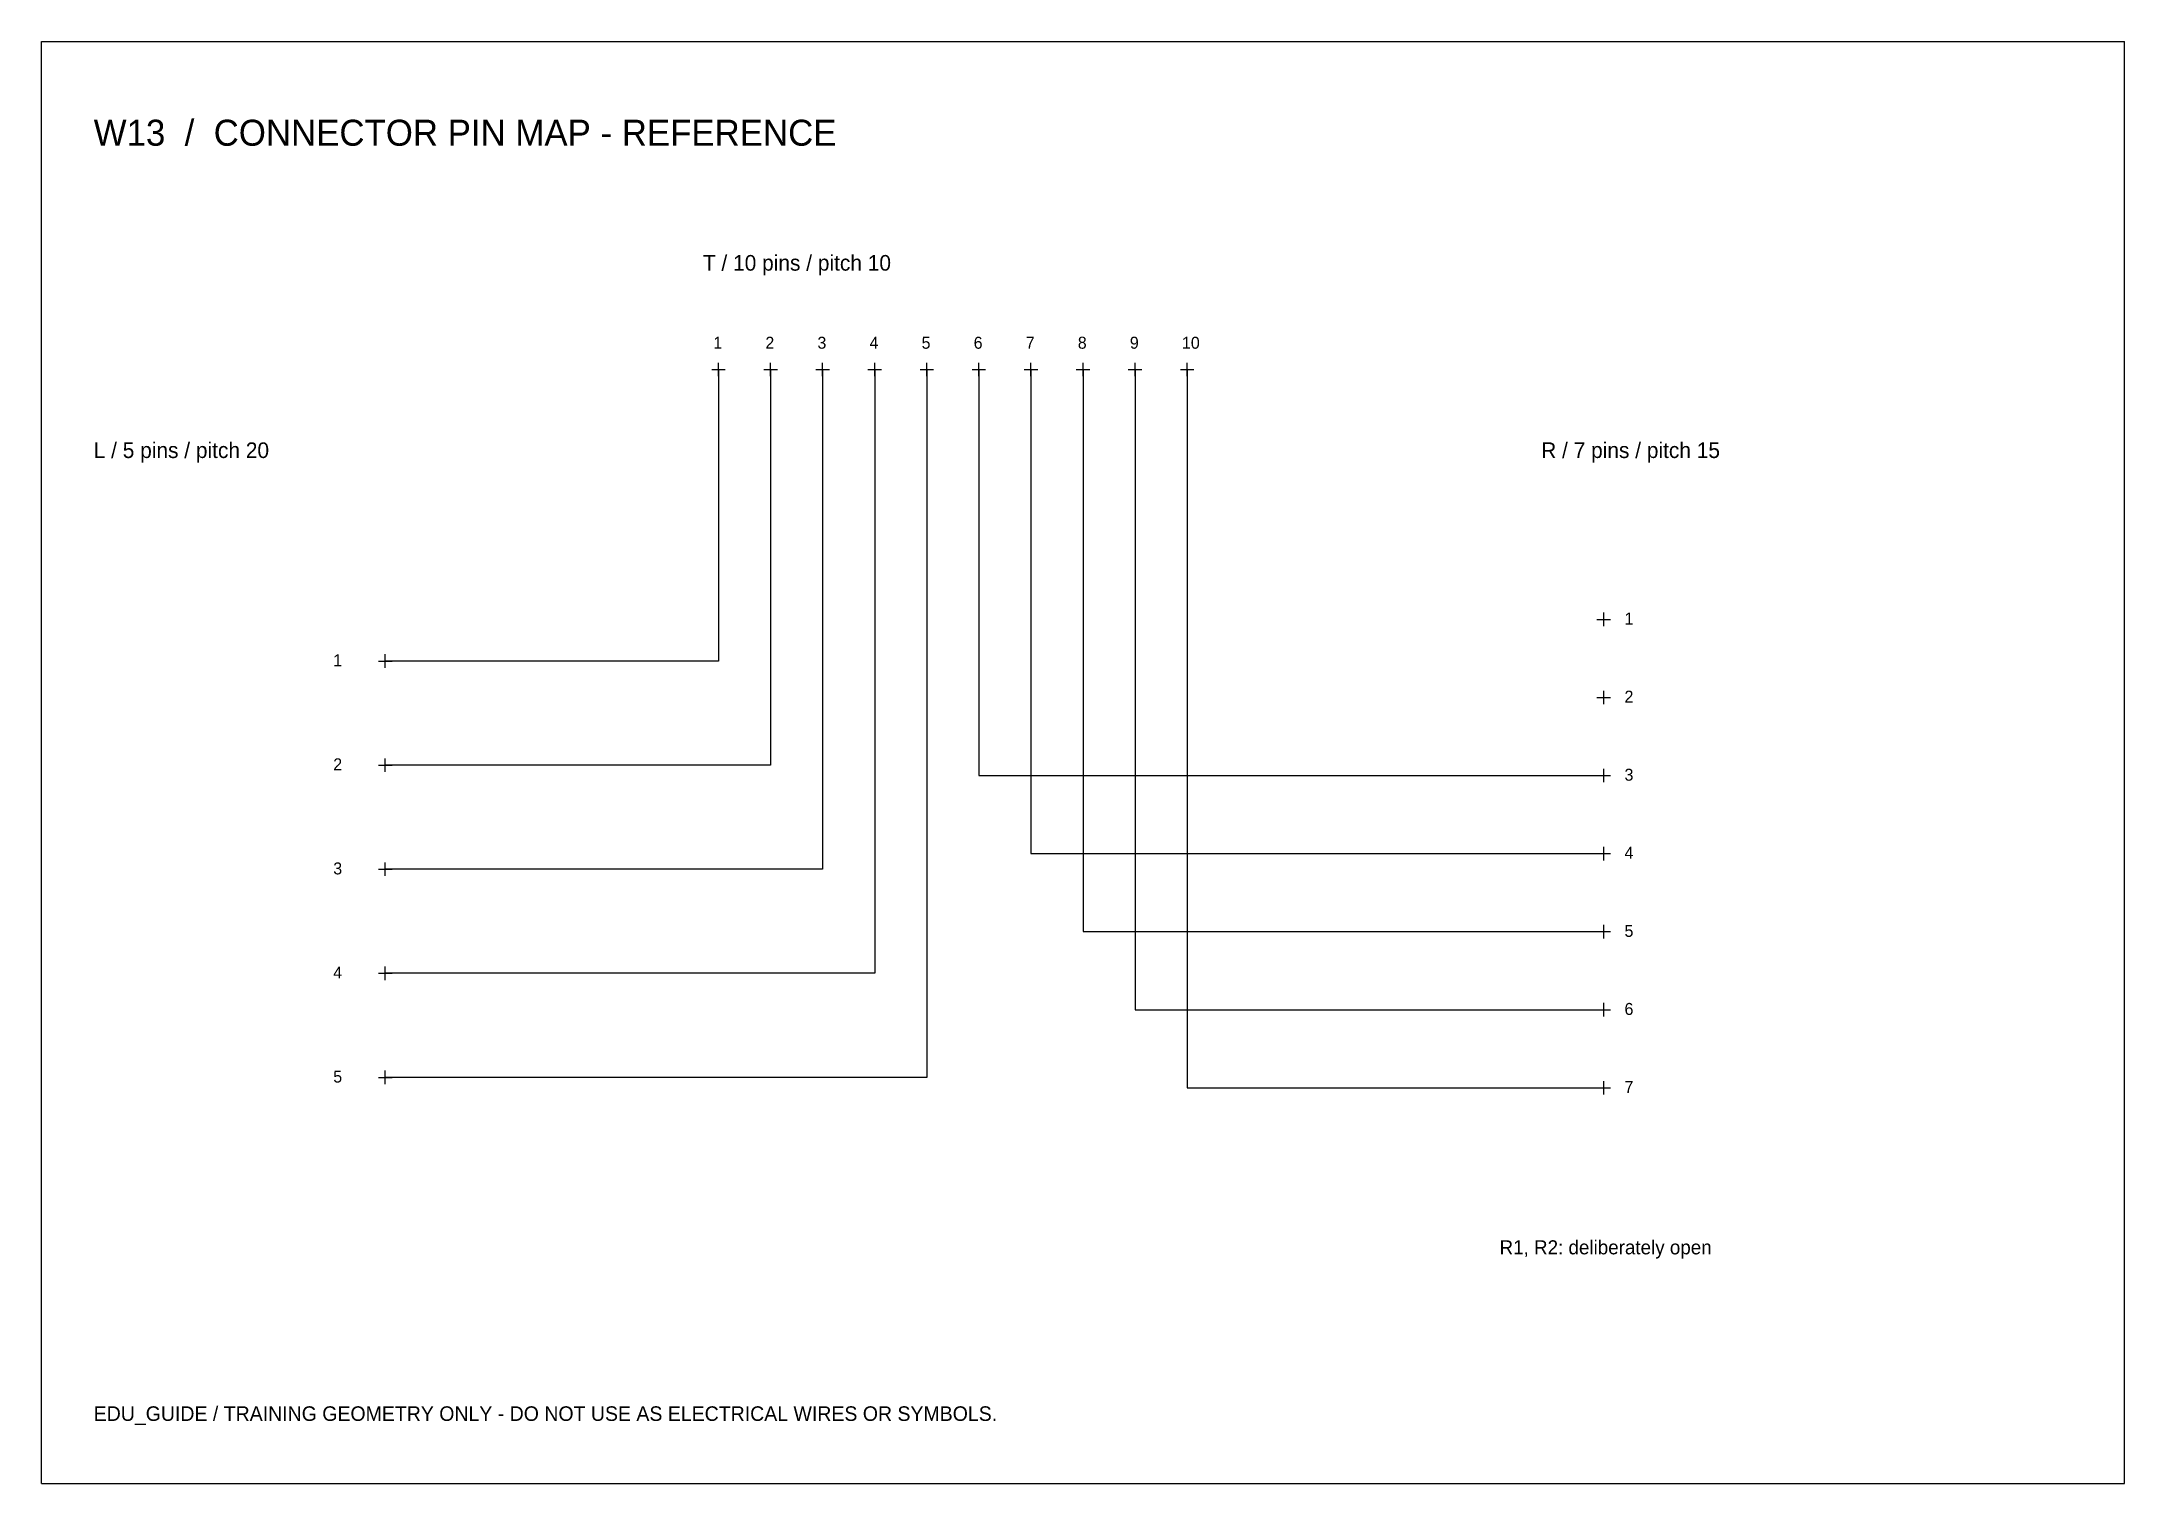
# Model space of a CAD drawing. Header units: millimetres. Extents: x 10 to 410, y 10 to 287.
import ezdxf

# ---------------------------------------------------------------- set-up
doc = ezdxf.new("R2010")
doc.units = ezdxf.units.MM
doc.layers.add('EDU_GUIDE', color=8, linetype='Continuous')

msp = doc.modelspace()

# ---------------------------------------------------------------- linework, layer by layer
at = {"layer": 'EDU_GUIDE'}
for p, q in [((10, 287), (410, 287)), ((10, 10), (10, 287)), ((410, 10), (410, 287)), ((138.7, 224), (141.3, 224)), ((140, 222.7), (140, 225.3)), ((148.7, 224), (151.3, 224)), ((150, 222.7), (150, 225.3)), ((158.7, 224), (161.3, 224)), ((160, 222.7), (160, 225.3)), ((168.7, 224), (171.3, 224)), ((170, 222.7), (170, 225.3)), ((178.7, 224), (181.3, 224)), ((180, 222.7), (180, 225.3)), ((188.7, 224), (191.3, 224)), ((190, 222.7), (190, 225.3)), ((198.7, 224), (201.3, 224)), ((200, 222.7), (200, 225.3)), ((208.7, 224), (211.3, 224)), ((210, 222.7), (210, 225.3)), ((218.7, 224), (221.3, 224)), ((220, 222.7), (220, 225.3)), ((228.7, 224), (231.3, 224)), ((230, 222.7), (230, 225.3)), ((308.7, 176), (311.3, 176)), ((310, 174.7), (310, 177.3)), ((74.7, 168), (77.3, 168)), ((76, 166.7), (76, 169.3)), ((308.7, 161), (311.3, 161)), ((310, 159.7), (310, 162.3)), ((74.7, 148), (77.3, 148)), ((76, 146.7), (76, 149.3)), ((308.7, 146), (311.3, 146)), ((310, 144.7), (310, 147.3)), ((310, 129.7), (310, 132.3)), ((74.7, 128), (77.3, 128)), ((76, 126.7), (76, 129.3)), ((308.7, 131), (311.3, 131)), ((308.7, 116), (311.3, 116)), ((310, 114.7), (310, 117.3)), ((74.7, 108), (77.3, 108)), ((76, 106.7), (76, 109.3)), ((308.7, 101), (311.3, 101)), ((310, 99.7), (310, 102.3)), ((74.7, 88), (77.3, 88)), ((76, 86.7), (76, 89.3)), ((308.7, 86), (311.3, 86)), ((310, 84.7), (310, 87.3)), ((10, 10), (410, 10))]:
    msp.add_line(p, q, dxfattribs=at)
for points in [[(140, 224), (140, 168), (76, 168)], [(150, 224), (150, 148), (76, 148)], [(160, 224), (160, 128), (76, 128)], [(170, 224), (170, 108), (76, 108)], [(180, 224), (180, 88), (76, 88)], [(190, 224), (190, 146), (310, 146)], [(200, 224), (200, 131), (310, 131)], [(210, 224), (210, 116), (310, 116)], [(220, 224), (220, 101), (310, 101)], [(230, 224), (230, 86), (310, 86)]]:
    msp.add_lwpolyline(points, dxfattribs=at)

# ---------------------------------------------------------------- texts
for s, height, p in [('W13  /  CONNECTOR PIN MAP - REFERENCE', 5, (20, 267)), ('T / 10 pins / pitch 10', 3, (137, 243)), ('1', 2.3, (139, 228)), ('2', 2.3, (149, 228)), ('3', 2.3, (159, 228)), ('4', 2.3, (169, 228)), ('5', 2.3, (179, 228)), ('6', 2.3, (189, 228)), ('7', 2.3, (199, 228)), ('8', 2.3, (209, 228)), ('9', 2.3, (219, 228)), ('10', 2.3, (229, 228)), ('L / 5 pins / pitch 20', 3, (20, 207)), ('R / 7 pins / pitch 15', 3, (298, 207)), ('1', 2.3, (314, 175)), ('1', 2.3, (66, 167)), ('2', 2.3, (314, 160)), ('2', 2.3, (66, 147)), ('3', 2.3, (314, 145)), ('4', 2.3, (314, 130)), ('3', 2.3, (66, 127)), ('5', 2.3, (314, 115)), ('4', 2.3, (66, 107)), ('6', 2.3, (314, 100)), ('5', 2.3, (66, 87)), ('7', 2.3, (314, 85)), ('R1, R2: deliberately open', 2.7, (290, 54)), ('EDU_GUIDE / TRAINING GEOMETRY ONLY - DO NOT USE AS ELECTRICAL WIRES OR SYMBOLS.', 2.8, (20, 22))]:
    msp.add_text(s, height=height, dxfattribs=at).set_placement(p)

doc.saveas('drawing.dxf')
